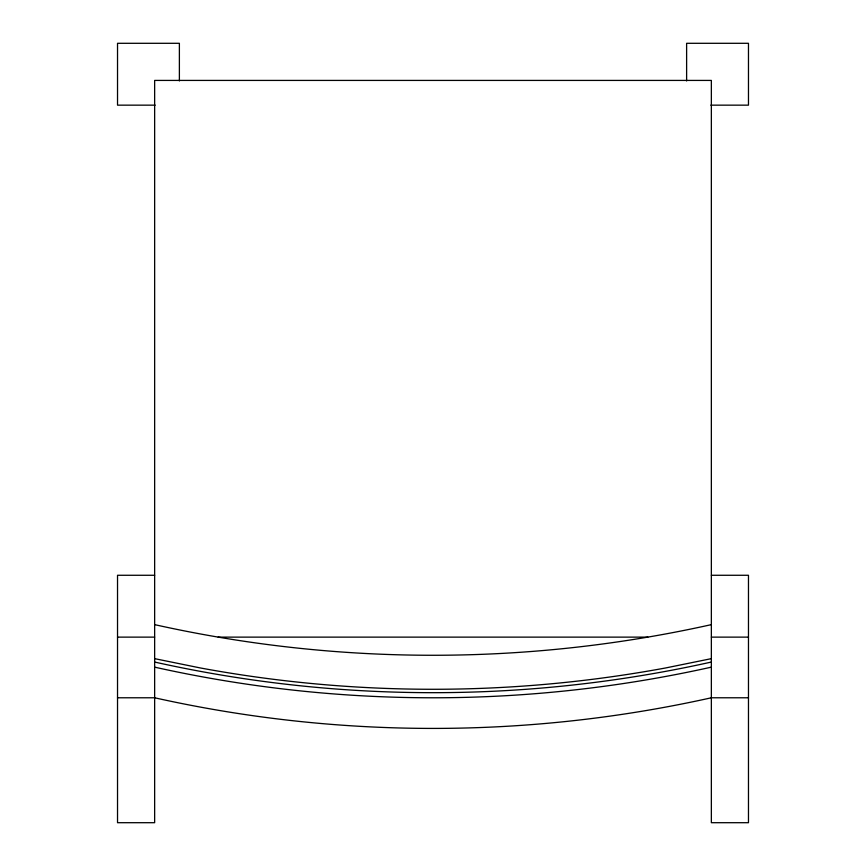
<?xml version="1.0" encoding="UTF-8"?>
<svg xmlns="http://www.w3.org/2000/svg" width="866" height="866" viewBox="0 0 866 866"><rect width="100%" height="100%" fill="white"/><g stroke="black" fill="none" stroke-linecap="round" stroke-linejoin="round"><path stroke-width="1.3" d="M711.354 658.647L665.543 667.978A1268.073 1256.036 0 0 1 200.457 667.978L154.646 658.647M155.176 105.154L117.527 105.154L117.527 43.3L179.381 43.3L179.381 80.949M710.824 105.154L748.473 105.154L748.473 43.3L686.619 43.3L686.619 80.949M154.646 575.273L117.527 575.273L117.527 822.7L154.646 822.7L154.646 80.419L711.354 80.419L711.354 822.7L748.473 822.7L748.473 575.273L711.354 575.273M117.527 637.127L154.646 637.127M218.156 637.127L647.844 637.127M711.354 637.127L748.473 637.127M117.527 697.779L154.646 697.779A1268.073 1256.036 0 0 0 711.354 697.779L748.473 697.779M711.354 662.046A1268.073 1256.036 0 0 1 154.646 662.046M711.354 667.145A1268.073 1256.036 0 0 1 154.646 667.145M711.354 624.635A1268.073 1256.036 0 0 1 154.646 624.635"/></g></svg>
